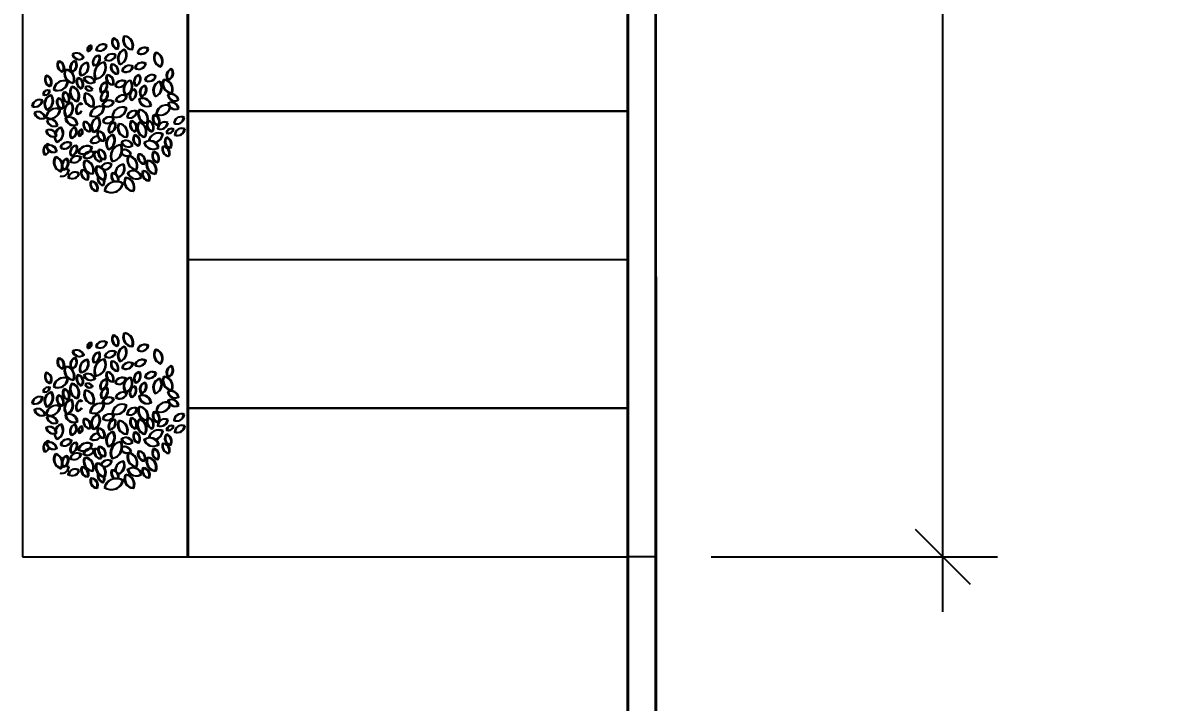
# Model space of a CAD drawing. Header units: inches. Extents: x -173 to 14008, y -3334 to 10368.
# Drawn here: x 6237.5 to 6443.3, y 7290.9 to 7414.5 of the extents above; entities that cross this region are included whole.
import ezdxf

# ---------------------------------------------------------------- set-up
doc = ezdxf.new("R2010")
doc.units = ezdxf.units.IN
doc.header["$MEASUREMENT"] = 0
doc.layers.add('ARREDAMENTO', color=8, linetype='Continuous', lineweight=18)
doc.layers.add('QUOTE', color=6, linetype='Continuous', lineweight=9)
doc.styles.get("Standard").update_dxf_attribs({"font": 'Arial.ttf'})
doc.dimstyles.get("Standard").update_dxf_attribs({"dimtxt": 15, "dimasz": 10, "dimexe": 10, "dimexo": 10, "dimgap": 5, "dimtad": 2, "dimtih": 1, "dimtoh": 1, "dimdec": 0, "dimzin": 0, "dimdsep": 46, "dimtxsty": 'Standard', "dimblk": 'OBLIQUE', "dimblk1": 'OBLIQUE', "dimblk2": 'OBLIQUE', "dimcen": 0.09, "dimdle": 10, "dimadec": 0, "dimazin": 0, "dimtfac": 1, "dimtdec": 0, "dimtofl": 0, "dimtmove": 0, "dimatfit": 3, "dimldrblk": 'OBLIQUE', "dimfxl": 1, "dimtolj": 1, "dimtzin": 0, "dimarcsym": 0})

# ---------------------------------------------------------------- blocks, each defined once
blk = doc.blocks.new('_Oblique')
at = {"color": 0, "linetype": 'ByBlock', "lineweight": -2}
blk.add_line((-0.5, -0.5), (0.5, 0.5), dxfattribs=at)
blk = doc.blocks.new('*D24')
at = {"layer": 'Defpoints', "color": 0, "transparency": 16777216}
for p in [(6352.59, 7695.42), (6352.66, 7317.42), (6404.75, 7317.42)]:
    blk.add_point(p, dxfattribs=at)
at = {"layer": 'QUOTE', "color": 0, "lineweight": -2, "transparency": 16777216}
for p, q in [((6404.75, 7705.42), (6404.75, 7307.42)), ((6362.59, 7695.42), (6414.75, 7695.42)), ((6362.66, 7317.42), (6414.75, 7317.42))]:
    blk.add_line(p, q, dxfattribs=at)
at = {"layer": 'QUOTE', "color": 0, "lineweight": -2, "transparency": 16777216, "xscale": 10, "yscale": 10, "zscale": 10}
for p, rotation in [((6404.75, 7695.42), 90), ((6404.75, 7317.42), 270)]:
    blk.add_blockref('_Oblique', p, dxfattribs=dict(at, rotation=rotation))
at = {"layer": 'QUOTE', "color": 0, "transparency": 16777216, "insert": (6426.22, 7506.42), "char_height": 15, "attachment_point": 5}
blk.add_mtext('\\A1;378', dxfattribs=at)

msp = doc.modelspace()

# ---------------------------------------------------------------- linework, layer by layer
for p, q in [((6237.5, 7695.38), (6237.5, 7317.38)), ((6267.5, 7317.38), (6267.5, 7695.38)), ((6267.66, 7317.41), (6267.59, 7695.41)), ((6352.5, 7695.38), (6352.5, 7317.38)), ((6352.59, 7695.42), (6352.66, 7317.42)), ((6347.5, 7317.38), (6347.5, 7681.38)), ((6347.66, 7317.42), (6347.6, 7681.42)), ((6347.5, 7398.38), (6347.5, 7425.38)), ((6347.64, 7398.42), (6347.64, 7425.42)), ((6347.5, 7398.38), (6267.5, 7398.38)), ((6347.64, 7398.42), (6267.64, 7398.41)), ((6347.5, 7371.38), (6347.5, 7398.38)), ((6347.65, 7371.42), (6347.64, 7398.42)), ((6347.5, 7371.38), (6267.5, 7371.38)), ((6347.65, 7371.42), (6267.65, 7371.41)), ((6347.5, 7344.38), (6347.5, 7371.38)), ((6347.65, 7344.42), (6347.65, 7371.42)), ((6347.5, 7344.38), (6267.5, 7344.38)), ((6347.65, 7344.42), (6267.65, 7344.41)), ((6347.5, 7317.38), (6347.5, 7344.38)), ((6347.66, 7317.42), (6347.65, 7344.42)), ((6237.5, 7317.38), (6347.5, 7317.38)), ((6237.5, 7317.38), (6267.5, 7317.38)), ((6237.66, 7317.4), (6347.66, 7317.42)), ((6237.66, 7317.4), (6267.66, 7317.41)), ((6347.5, 7207.38), (6347.5, 7317.38)), ((6352.5, 7317.38), (6347.5, 7317.38)), ((6347.67, 7207.42), (6347.66, 7317.42)), ((6352.66, 7317.42), (6347.66, 7317.42)), ((6352.5, 7317.38), (6352.5, 7207.38)), ((6352.66, 7317.42), (6352.67, 7207.42))]:
    msp.add_line(p, q)
at = {"layer": 'ARREDAMENTO', "linetype": 'ByBlock', "lineweight": -3}
for points in [[(6255.91, 7358.07, 0.535384), (6257.37, 7355.62, 0.500203)], [(6256.06, 7358.1, 0.535384), (6257.52, 7355.64, 0.500203)], [(6249.31, 7355.32, 0.535384), (6249.86, 7356.36, 0.500203)], [(6249.46, 7355.35, 0.535384), (6250.01, 7356.38, 0.500203)], [(6250.78, 7355.6, 0.535384), (6252.74, 7356.37, 0.500203)], [(6250.93, 7355.63, 0.535384), (6252.88, 7356.39, 0.500203)], [(6254.63, 7355.7, 0.535384), (6253.92, 7357.68, 0.500203)], [(6254.78, 7355.73, 0.535384), (6254.07, 7357.7, 0.500203)], [(6258.31, 7355.01, 0.535384), (6260.26, 7355.78, 0.500203)], [(6258.46, 7355.04, 0.535384), (6260.41, 7355.8, 0.500203)], [(6246.52, 7354.74, 0.535384), (6248.51, 7354.09, 0.500203)], [(6246.67, 7354.76, 0.535384), (6248.66, 7354.12, 0.500203)], [(6250.33, 7352.72, 0.535384), (6251.32, 7354.57, 0.500203)], [(6250.48, 7352.74, 0.535384), (6251.47, 7354.59, 0.500203)], [(6252.39, 7353.85, 0.535384), (6254.34, 7354.61, 0.500203)], [(6252.54, 7353.87, 0.535384), (6254.49, 7354.64, 0.500203)], [(6255.97, 7355.62, 0.535384), (6255.16, 7352.93, 0.500203)], [(6256.12, 7355.64, 0.535384), (6255.31, 7352.95, 0.500203)], [(6262.54, 7352.49, 0.535384), (6261.61, 7355.09, 0.500203)], [(6262.69, 7352.51, 0.535384), (6261.76, 7355.11, 0.500203)], [(6244.7, 7351.55, 0.535384), (6244, 7353.52, 0.500203)], [(6244.85, 7351.57, 0.535384), (6244.15, 7353.55, 0.500203)], [(6245.22, 7352.01, 0.535384), (6246.68, 7349.55, 0.500203)], [(6245.37, 7352.03, 0.535384), (6246.83, 7349.57, 0.500203)], [(6246.37, 7351.56, 0.535384), (6246.98, 7353.57, 0.500203)], [(6246.52, 7351.59, 0.535384), (6247.13, 7353.59, 0.500203)], [(6247.98, 7350.9, 0.535384), (6249.22, 7353.25, 0.500203)], [(6248.13, 7350.92, 0.535384), (6249.37, 7353.27, 0.500203)], [(6250.68, 7350.29, 0.535384), (6252.29, 7353.32, 0.500203)], [(6250.83, 7350.31, 0.535384), (6252.44, 7353.34, 0.500203)], [(6253.62, 7352.96, 0.535384), (6254.72, 7351.17, 0.500203)], [(6253.77, 7352.99, 0.535384), (6254.87, 7351.2, 0.500203)], [(6255.53, 7351.76, 0.535384), (6257.48, 7352.52, 0.500203)], [(6255.67, 7351.78, 0.535384), (6257.63, 7352.55, 0.500203)], [(6257.86, 7352.28, 0.535384), (6259.81, 7353.04, 0.500203)], [(6258.01, 7352.3, 0.535384), (6259.96, 7353.07, 0.500203)], [(6264.53, 7352.1, 0.535384), (6263.88, 7350.1, 0.500203)], [(6264.67, 7352.12, 0.535384), (6264.03, 7350.13, 0.500203)], [(6242.42, 7348.93, 0.535384), (6241.72, 7350.91, 0.500203)], [(6242.57, 7348.95, 0.535384), (6241.87, 7350.93, 0.500203)], [(6243.09, 7348.34, 0.535384), (6245.64, 7349.8, 0.500203)], [(6243.24, 7348.36, 0.535384), (6245.79, 7349.82, 0.500203)], [(6248.17, 7348.51, 0.535384), (6247.47, 7350.49, 0.500203)], [(6248.32, 7348.54, 0.535384), (6247.62, 7350.51, 0.500203)], [(6248.58, 7350.43, 0.535384), (6250.58, 7349.79, 0.500203)], [(6248.73, 7350.46, 0.535384), (6250.73, 7349.81, 0.500203)], [(6251.67, 7347.83, 0.535384), (6252.65, 7349.68, 0.500203)], [(6251.82, 7347.85, 0.535384), (6252.8, 7349.7, 0.500203)], [(6252.76, 7351, 0.535384), (6253.86, 7349.21, 0.500203)], [(6252.91, 7351.02, 0.535384), (6254.01, 7349.23, 0.500203)], [(6254.26, 7349.01, 0.535384), (6256.21, 7349.77, 0.500203)], [(6254.41, 7349.03, 0.535384), (6256.36, 7349.8, 0.500203)], [(6257.01, 7350, 0.535384), (6256.2, 7347.31, 0.500203)], [(6257.16, 7350.03, 0.535384), (6256.35, 7347.34, 0.500203)], [(6258.61, 7351.02, 0.535384), (6258, 7349.01, 0.500203)], [(6258.76, 7351.04, 0.535384), (6258.15, 7349.04, 0.500203)], [(6261.66, 7350.78, 0.535384), (6259.7, 7350.04, 0.500203)], [(6261.81, 7350.8, 0.535384), (6259.85, 7350.07, 0.500203)], [(6262.39, 7349.81, 0.535384), (6261.57, 7347.12, 0.500203)], [(6262.54, 7349.83, 0.535384), (6261.72, 7347.14, 0.500203)], [(6263.1, 7350.17, 0.535384), (6264.55, 7347.72, 0.500203)], [(6263.25, 7350.2, 0.535384), (6264.7, 7347.74, 0.500203)], [(6241.16, 7347.45, 0.535384), (6242.36, 7348.13, 0.500203)], [(6241.31, 7347.47, 0.535384), (6242.51, 7348.16, 0.500203)], [(6245.67, 7345.93, 0.535384), (6244.97, 7347.9, 0.500203)], [(6245.82, 7345.95, 0.535384), (6245.12, 7347.93, 0.500203)], [(6247.34, 7346.18, 0.535384), (6246.37, 7348.91, 0.500203)], [(6247.49, 7346.2, 0.535384), (6246.52, 7348.93, 0.500203)], [(6248.81, 7347.68, 0.535384), (6250.27, 7345.22, 0.500203)], [(6248.96, 7347.7, 0.535384), (6250.42, 7345.24, 0.500203)], [(6248.8, 7348.75, 0.535384), (6250.11, 7348.33, 0.500203)], [(6248.95, 7348.77, 0.535384), (6250.26, 7348.35, 0.500203)], [(6251.79, 7346.25, 0.535384), (6252.77, 7348.1, 0.500203)], [(6251.94, 7346.28, 0.535384), (6252.92, 7348.13, 0.500203)], [(6257.82, 7348.41, 0.535384), (6257.21, 7346.41, 0.500203)], [(6257.97, 7348.44, 0.535384), (6257.36, 7346.43, 0.500203)], [(6259.69, 7349.09, 0.535384), (6259.04, 7347.09, 0.500203)], [(6259.84, 7349.11, 0.535384), (6259.19, 7347.12, 0.500203)], [(6239.19, 7345.35, 0.535384), (6241.01, 7346.39, 0.500203)], [(6239.34, 7345.37, 0.535384), (6241.17, 7346.41, 0.500203)], [(6242.62, 7347.35, 0.535384), (6241.8, 7344.67, 0.500203)], [(6242.77, 7347.38, 0.535384), (6241.95, 7344.69, 0.500203)], [(6243.91, 7346.8, 0.535384), (6244.65, 7344.84, 0.500203)], [(6244.06, 7346.82, 0.535384), (6244.8, 7344.86, 0.500203)], [(6246.25, 7346, 0.535384), (6245.43, 7343.31, 0.500203)], [(6246.4, 7346.02, 0.535384), (6245.58, 7343.33, 0.500203)], [(6253.99, 7346.07, 0.535384), (6251.96, 7345.53, 0.500203)], [(6254.14, 7346.1, 0.535384), (6252.12, 7345.55, 0.500203)], [(6254.38, 7346.37, 0.535384), (6256.35, 7347.11, 0.500203)], [(6254.53, 7346.4, 0.535384), (6256.5, 7347.13, 0.500203)], [(6258.6, 7346.6, 0.535384), (6260.77, 7345.44, 0.500203)], [(6258.75, 7346.62, 0.535384), (6260.92, 7345.47, 0.500203)], [(6263.86, 7347.39, 0.535384), (6265.73, 7346.44, 0.500203)], [(6265.76, 7344.88, 0.535384), (6263.89, 7345.83, 0.500203)], [(6264.01, 7347.41, 0.535384), (6265.88, 7346.46, 0.500203)], [(6265.91, 7344.9, 0.535384), (6264.04, 7345.85, 0.500203)], [(6241.47, 7343.2, 0.535384), (6239.6, 7344.15, 0.500203)], [(6241.62, 7343.22, 0.535384), (6239.75, 7344.17, 0.500203)], [(6241.69, 7343.29, 0.535384), (6244.24, 7344.74, 0.500203)], [(6241.84, 7343.31, 0.535384), (6244.39, 7344.77, 0.500203)], [(6249.7, 7343.64, 0.535384), (6252.22, 7345.15, 0.500203)], [(6249.85, 7343.66, 0.535384), (6252.37, 7345.17, 0.500203)], [(6256.29, 7344.96, 0.535384), (6253.76, 7343.45, 0.500203)], [(6256.44, 7344.98, 0.535384), (6253.91, 7343.47, 0.500203)], [(6258.23, 7344.35, 0.535384), (6256.43, 7343.28, 0.500203)], [(6258.38, 7344.38, 0.535384), (6256.58, 7343.3, 0.500203)], [(6258.62, 7344.7, 0.535384), (6260.08, 7342.24, 0.500203)], [(6258.77, 7344.72, 0.535384), (6260.23, 7342.26, 0.500203)], [(6262.08, 7341.8, 0.535384), (6261.33, 7343.76, 0.500203)], [(6262.23, 7341.82, 0.535384), (6261.48, 7343.78, 0.500203)], [(6243.74, 7341.8, 0.535384), (6241.87, 7342.75, 0.500203)], [(6243.89, 7341.82, 0.535384), (6242.02, 7342.78, 0.500203)], [(6247.38, 7342, 0.535384), (6245.22, 7343.15, 0.500203)], [(6247.53, 7342.02, 0.535384), (6245.37, 7343.17, 0.500203)], [(6246.3, 7339.51, 0.535384), (6246.95, 7341.5, 0.500203)], [(6246.45, 7339.53, 0.535384), (6247.1, 7341.53, 0.500203)], [(6249.67, 7340.69, 0.535384), (6248.6, 7342.5, 0.500203)], [(6249.82, 7340.72, 0.535384), (6248.75, 7342.52, 0.500203)], [(6251.15, 7343.28, 0.535384), (6250.33, 7340.59, 0.500203)], [(6251.3, 7343.3, 0.535384), (6250.48, 7340.61, 0.500203)], [(6252, 7342.52, 0.535384), (6254.02, 7343.07, 0.500203)], [(6252.15, 7342.55, 0.535384), (6254.17, 7343.09, 0.500203)], [(6254.2, 7342.34, 0.535384), (6253.22, 7340.49, 0.500203)], [(6254.35, 7342.36, 0.535384), (6253.37, 7340.51, 0.500203)], [(6254.92, 7342.13, 0.535384), (6256.38, 7339.68, 0.500203)], [(6255.07, 7342.16, 0.535384), (6256.53, 7339.7, 0.500203)], [(6257.23, 7342.65, 0.535384), (6257.97, 7340.69, 0.500203)], [(6257.38, 7342.68, 0.535384), (6258.12, 7340.71, 0.500203)], [(6258.65, 7342.41, 0.535384), (6259.62, 7339.69, 0.500203)], [(6258.8, 7342.44, 0.535384), (6259.77, 7339.71, 0.500203)], [(6260.32, 7342.67, 0.535384), (6261.02, 7340.69, 0.500203)], [(6260.47, 7342.69, 0.535384), (6261.17, 7340.71, 0.500203)], [(6263.81, 7342.31, 0.535384), (6262.01, 7341.24, 0.500203)], [(6263.96, 7342.34, 0.535384), (6262.16, 7341.26, 0.500203)], [(6266.79, 7343.25, 0.535384), (6264.97, 7342.21, 0.500203)], [(6266.94, 7343.27, 0.535384), (6265.12, 7342.23, 0.500203)], [(6243.57, 7339.9, 0.535384), (6241.72, 7340.88, 0.500203)], [(6243.72, 7339.92, 0.535384), (6241.87, 7340.91, 0.500203)], [(6247.76, 7339.89, 0.535384), (6248.16, 7341.12, 0.500203)], [(6247.91, 7339.92, 0.535384), (6248.31, 7341.15, 0.500203)], [(6252.22, 7338.98, 0.535384), (6251.15, 7340.78, 0.500203)], [(6252.37, 7339, 0.535384), (6251.3, 7340.81, 0.500203)], [(6253.84, 7340.15, 0.535384), (6253.02, 7337.46, 0.500203)], [(6253.99, 7340.17, 0.535384), (6253.17, 7337.48, 0.500203)], [(6257.82, 7340.08, 0.535384), (6258.52, 7338.11, 0.500203)], [(6257.97, 7340.11, 0.535384), (6258.67, 7338.13, 0.500203)], [(6263.56, 7339.66, 0.535384), (6264.27, 7337.69, 0.500203)], [(6263.71, 7339.69, 0.535384), (6264.42, 7337.71, 0.500203)], [(6264.83, 7341.15, 0.535384), (6263.63, 7340.46, 0.500203)], [(6264.98, 7341.17, 0.535384), (6263.78, 7340.49, 0.500203)], [(6266.89, 7341.17, 0.535384), (6265.09, 7340.09, 0.500203)], [(6267.04, 7341.19, 0.535384), (6265.24, 7340.12, 0.500203)], [(6241.77, 7338.09, 0.535384), (6243.62, 7337.1, 0.500203)], [(6241.92, 7338.11, 0.535384), (6243.77, 7337.13, 0.500203)], [(6244.33, 7337.81, 0.535384), (6246.29, 7338.55, 0.500203)], [(6244.48, 7337.84, 0.535384), (6246.44, 7338.57, 0.500203)], [(6247.22, 7338.17, 0.535384), (6246.24, 7336.32, 0.500203)], [(6247.38, 7338.2, 0.535384), (6246.39, 7336.34, 0.500203)], [(6250.04, 7337.8, 0.535384), (6247.59, 7336.88, 0.500203)], [(6250.2, 7337.82, 0.535384), (6247.74, 7336.9, 0.500203)], [(6252.37, 7335.63, 0.535384), (6251.27, 7337.42, 0.500203)], [(6252.52, 7335.66, 0.535384), (6251.42, 7337.44, 0.500203)], [(6255.3, 7338.31, 0.535384), (6253.69, 7335.28, 0.500203)], [(6255.46, 7338.33, 0.535384), (6253.85, 7335.3, 0.500203)], [(6257.4, 7338.16, 0.535384), (6255.41, 7338.8, 0.500203)], [(6257.56, 7338.19, 0.535384), (6255.56, 7338.83, 0.500203)], [(6262.15, 7337.82, 0.535384), (6259.54, 7338.66, 0.500203)], [(6262.3, 7337.85, 0.535384), (6259.69, 7338.68, 0.500203)], [(6264.02, 7336.2, 0.535384), (6262.95, 7338.01, 0.500203)], [(6264.17, 7336.23, 0.535384), (6263.1, 7338.03, 0.500203)], [(6243.45, 7336.11, 0.535384), (6244.37, 7333.5, 0.500203)], [(6243.6, 7336.13, 0.535384), (6244.53, 7333.53, 0.500203)], [(6244.84, 7333.76, 0.535384), (6245.45, 7335.77, 0.500203)], [(6244.99, 7333.78, 0.535384), (6245.6, 7335.79, 0.500203)], [(6248.04, 7336.01, 0.535384), (6246.08, 7335.28, 0.500203)], [(6248.19, 7336.04, 0.535384), (6246.23, 7335.3, 0.500203)], [(6250.46, 7336.84, 0.535384), (6248.51, 7336.07, 0.500203)], [(6248.73, 7335.46, 0.535384), (6250.19, 7333, 0.500203)], [(6250.61, 7336.86, 0.535384), (6248.66, 7336.1, 0.500203)], [(6248.88, 7335.48, 0.535384), (6250.34, 7333.03, 0.500203)], [(6256.67, 7336.26, 0.535384), (6258.13, 7333.8, 0.500203)], [(6256.83, 7336.29, 0.535384), (6258.28, 7333.83, 0.500203)], [(6259.58, 7334.81, 0.535384), (6258.51, 7336.61, 0.500203)], [(6259.73, 7334.83, 0.535384), (6258.66, 7336.63, 0.500203)], [(6260.15, 7335.45, 0.535384), (6261.61, 7333, 0.500203)], [(6260.3, 7335.48, 0.535384), (6261.76, 7333.02, 0.500203)], [(6261.28, 7337.05, 0.535384), (6261.99, 7335.07, 0.500203)], [(6261.44, 7337.07, 0.535384), (6262.14, 7335.1, 0.500203)], [(6247.7, 7333.09, 0.535384), (6245.74, 7332.36, 0.500203)], [(6247.86, 7333.12, 0.535384), (6245.89, 7332.38, 0.500203)], [(6249.25, 7331.92, 0.535384), (6248.18, 7333.73, 0.500203)], [(6249.41, 7331.95, 0.535384), (6248.34, 7333.75, 0.500203)], [(6252.34, 7331.94, 0.535384), (6250.88, 7334.39, 0.500203)], [(6252.49, 7331.96, 0.535384), (6251.04, 7334.42, 0.500203)], [(6259.04, 7332.41, 0.535384), (6256.53, 7333.22, 0.500203)], [(6259.19, 7332.44, 0.535384), (6256.68, 7333.25, 0.500203)], [(6260.39, 7331.75, 0.535384), (6259.32, 7333.55, 0.500203)], [(6260.54, 7331.77, 0.535384), (6259.47, 7333.58, 0.500203)], [(6250.95, 7329.88, 0.535384), (6249.88, 7331.68, 0.500203)], [(6251.1, 7329.9, 0.535384), (6250.03, 7331.7, 0.500203)], [(6252.33, 7330.02, 0.535384), (6255.66, 7331.27, 0.500203)], [(6252.49, 7330.04, 0.535384), (6255.81, 7331.29, 0.500203)], [(6256.13, 7332.34, 0.535384), (6257.59, 7329.89, 0.500203)], [(6256.28, 7332.37, 0.535384), (6257.74, 7329.91, 0.500203)]]:
    msp.add_lwpolyline(points, format="xyb", close=True, dxfattribs=at)
for points in [[(6248.21, 7345.54, 0.076845), (6248.02, 7345.87, 0.500203), (6247.41, 7343.87, 0.535384)], [(6248.37, 7345.56, 0.076845), (6248.17, 7345.9, 0.500203), (6247.56, 7343.89, 0.535384)], [(6247.41, 7343.87, 0.202478), (6248.16, 7344.49, 0.500203)], [(6247.56, 7343.89, 0.202478), (6248.31, 7344.52, 0.500203)], [(6264.04, 7345.41, 0.485783), (6261.75, 7343.85, 0.46813), (6264.26, 7345.12, 0.535384)], [(6264.19, 7345.44, 0.485783), (6261.9, 7343.87, 0.46813), (6264.41, 7345.14, 0.535384)], [(6243.6, 7338.79, 0.535384), (6244.42, 7341.48, 0.217069), (6243.38, 7340.46, 0.535384)], [(6243.75, 7338.81, 0.535384), (6244.57, 7341.5, 0.217069), (6243.53, 7340.48, 0.535384)], [(6243.26, 7339.8, 0.155177), (6243.6, 7338.79, 0.535384)], [(6243.41, 7339.82, 0.155177), (6243.75, 7338.81, 0.535384)], [(6251.14, 7339.81, 0.382111), (6249.77, 7338.82, 0.410997), (6251.57, 7339.23, 0.535384)], [(6251.29, 7339.83, 0.382111), (6249.93, 7338.84, 0.410997), (6251.72, 7339.26, 0.535384)], [(6262.9, 7340.25, 0.497857), (6260.38, 7339, 0.500203)], [(6263.05, 7340.28, 0.497857), (6260.53, 7339.03, 0.500203)], [(6261.53, 7338.7, 0.30861), (6262.9, 7340.25, 0.535384)], [(6261.68, 7338.73, 0.30861), (6263.05, 7340.28, 0.535384)], [(6242.27, 7338.21, 0.064212), (6242.11, 7338.49, 0.500203), (6241.46, 7336.5, 0.535384)], [(6242.43, 7338.24, 0.064212), (6242.26, 7338.51, 0.500203), (6241.61, 7336.52, 0.535384)], [(6257.12, 7336.51, 0.427879), (6255.51, 7337.36, 0.500203)], [(6257.27, 7336.53, 0.427879), (6255.66, 7337.38, 0.500203)], [(6241.46, 7336.5, 0.224005), (6242.27, 7337.2, 0.500203)], [(6241.61, 7336.52, 0.224005), (6242.42, 7337.22, 0.500203)], [(6251.18, 7336.83, 0.136045), (6250.54, 7337.04, 0.500203), (6251.61, 7335.24, 0.535384)], [(6251.34, 7336.85, 0.136045), (6250.7, 7337.06, 0.500203), (6251.77, 7335.26, 0.535384)], [(6251.61, 7335.24, 0.128884), (6251.74, 7335.86, 0.500203)], [(6251.77, 7335.26, 0.128884), (6251.89, 7335.89, 0.500203)], [(6255.39, 7336.7, 0.379729), (6257.12, 7336.51, 0.535384)], [(6255.54, 7336.72, 0.379729), (6257.27, 7336.53, 0.535384)], [(6245.83, 7333.71, 0.373165), (6244.23, 7333.31, 0.500203)], [(6244.26, 7332.59, 0.43907), (6245.83, 7333.71, 0.535384)], [(6245.98, 7333.74, 0.373165), (6244.38, 7333.33, 0.500203)], [(6244.41, 7332.62, 0.43907), (6245.98, 7333.74, 0.535384)], [(6253.6, 7334.75, 0.493715), (6251.69, 7334.14, 0.500203)], [(6253.75, 7334.77, 0.493715), (6251.84, 7334.16, 0.500203)], [(6252.08, 7333.81, 0.391787), (6253.6, 7334.75, 0.535384)], [(6252.24, 7333.83, 0.391787), (6253.75, 7334.77, 0.535384)], [(6255.78, 7334.76, 0.411154), (6254.29, 7332.96, 0.500203)], [(6255.93, 7334.78, 0.411154), (6254.44, 7332.98, 0.500203)], [(6254.76, 7332.38, 0.449067), (6255.78, 7334.76, 0.535384)], [(6254.92, 7332.41, 0.449067), (6255.93, 7334.78, 0.535384)], [(6251.18, 7332.55, 0.439965), (6252.06, 7330.91, 0.209361), (6252.24, 7331.95, 0.535384)], [(6251.33, 7332.57, 0.439965), (6252.22, 7330.94, 0.209361), (6252.4, 7331.97, 0.535384)], [(6254.82, 7331.59, 0.473768), (6253.66, 7333.16, 0.350042), (6254.12, 7331.59, 0.535384)], [(6254.97, 7331.61, 0.473768), (6253.82, 7333.18, 0.350042), (6254.27, 7331.61, 0.535384)]]:
    msp.add_lwpolyline(points, format="xyb", dxfattribs=at)
for centre, radius, start, end in [((6255.02, 7410.96), 1.31, 146.4407, 252.738), ((6255.16, 7410.98), 1.31, 146.4501, 252.7474), ((6253.62, 7410.46), 1.26, 323.2616, 75.9172), ((6253.76, 7410.48), 1.26, 323.271, 75.9266), ((6257.46, 7411.33), 1.72, 154.3487, 267.0042), ((6257.6, 7411.35), 1.72, 154.3581, 267.0136), ((6255.72, 7410.3), 1.78, 337.5278, 83.8251), ((6255.86, 7410.32), 1.78, 337.5372, 83.8345), ((6249.97, 7409.64), 0.73, 98.8604, 205.1577), ((6249.24, 7410.02), 0.702, 275.6813, 28.3368), ((6250.11, 7409.66), 0.73, 98.8698, 205.1671), ((6249.38, 7410.05), 0.702, 275.6907, 28.3462), ((6252.05, 7409.25), 1.31, 58.2328, 164.5301), ((6251.5, 7410.64), 1.26, 235.0537, 347.7093), ((6252.19, 7409.28), 1.31, 58.2422, 164.5395), ((6251.64, 7410.66), 1.26, 235.0631, 347.7187), ((6256.46, 7408), 1.69, 106.8168, 219.4723), ((6256.6, 7408.03), 1.69, 106.8262, 219.4817), ((6254.56, 7408.58), 1.76, 289.9959, 36.2932), ((6254.7, 7408.6), 1.76, 290.0053, 36.3026), ((6259.57, 7408.66), 1.31, 58.2328, 164.5301), ((6259.03, 7410.04), 1.26, 235.0537, 347.7093), ((6259.71, 7408.69), 1.31, 58.2422, 164.5395), ((6259.17, 7410.07), 1.26, 235.0631, 347.7187), ((6245.09, 7406.8), 1.31, 146.4407, 252.738), ((6245.23, 7406.82), 1.31, 146.4501, 252.7474), ((6243.69, 7406.3), 1.26, 323.2616, 75.9172), ((6243.83, 7406.32), 1.26, 323.271, 75.9266), ((6247.42, 7406.34), 1.31, 109.9959, 216.2932), ((6247.56, 7406.36), 1.31, 110.0053, 216.3026), ((6246, 7406.77), 1.26, 286.8168, 39.4723), ((6246.14, 7406.79), 1.26, 286.8262, 39.4817), ((6247.28, 7407.67), 1.31, 18.9839, 125.2813), ((6247.73, 7409.08), 1.26, 195.8048, 308.4604), ((6247.42, 7407.69), 1.31, 18.9933, 125.2907), ((6247.87, 7409.1), 1.26, 195.8142, 308.4698), ((6251.52, 7407.27), 1.31, 98.8604, 205.1577), ((6250.21, 7407.97), 1.26, 275.6813, 28.3368), ((6251.66, 7407.3), 1.31, 98.8698, 205.1671), ((6250.35, 7407.99), 1.26, 275.6907, 28.3462), ((6252.62, 7405.2), 2.14, 98.8604, 205.1577), ((6252.76, 7405.22), 2.14, 98.8698, 205.1671), ((6250.48, 7406.34), 2.06, 275.6813, 28.3368), ((6250.62, 7406.36), 2.06, 275.6907, 28.3462), ((6253.65, 7407.5), 1.31, 58.2328, 164.5301), ((6253.11, 7408.88), 1.26, 235.0537, 347.7093), ((6253.79, 7407.52), 1.31, 58.2422, 164.5395), ((6253.25, 7408.9), 1.26, 235.0631, 347.7187), ((6263.05, 7408.14), 1.73, 146.4407, 252.738), ((6263.19, 7408.16), 1.73, 146.4501, 252.7474), ((6261.21, 7407.48), 1.66, 323.2616, 75.9172), ((6261.35, 7407.5), 1.66, 323.271, 75.9266), ((6246.77, 7405.26), 1.72, 154.3487, 267.0042), ((6246.91, 7405.29), 1.72, 154.3581, 267.0136), ((6245.03, 7404.23), 1.78, 337.5278, 83.8251), ((6245.17, 7404.26), 1.78, 337.5372, 83.8345), ((6249.48, 7405.61), 1.66, 98.9092, 205.2065), ((6249.62, 7405.63), 1.66, 98.9186, 205.2159), ((6247.82, 7406.49), 1.59, 275.7301, 28.3856), ((6247.96, 7406.51), 1.59, 275.7395, 28.395), ((6254.76, 7406.43), 1.26, 155.1772, 267.8328), ((6253.5, 7405.66), 1.31, 338.3564, 84.6537), ((6254.9, 7406.46), 1.26, 155.1866, 267.8422), ((6253.64, 7405.68), 1.31, 338.3658, 84.6631), ((6256.79, 7405.41), 1.31, 58.2328, 164.5301), ((6256.25, 7406.79), 1.26, 235.0537, 347.7093), ((6256.93, 7405.43), 1.31, 58.2422, 164.5395), ((6256.39, 7406.81), 1.26, 235.0631, 347.7187), ((6259.13, 7405.93), 1.31, 58.2328, 164.5301), ((6258.58, 7407.31), 1.26, 235.0537, 347.7093), ((6259.27, 7405.95), 1.31, 58.2422, 164.5395), ((6258.72, 7407.34), 1.26, 235.0631, 347.7187), ((6264.87, 7404.88), 1.26, 105.7128, 218.3684), ((6265.01, 7404.91), 1.26, 105.7222, 218.3778), ((6263.45, 7405.34), 1.31, 288.8919, 35.1892), ((6263.6, 7405.37), 1.31, 288.9013, 35.1986), ((6242.81, 7404.18), 1.31, 146.4407, 252.738), ((6242.95, 7404.21), 1.31, 146.4501, 252.7474), ((6241.41, 7403.69), 1.26, 323.2616, 75.9172), ((6241.56, 7403.71), 1.26, 323.271, 75.9266), ((6244.91, 7402.11), 1.83, 66.5643, 172.8616), ((6243.88, 7403.92), 1.76, 243.3851, 356.0407), ((6245.05, 7402.14), 1.83, 66.5737, 172.871), ((6244.02, 7403.94), 1.76, 243.3945, 356.0501), ((6248.56, 7403.76), 1.31, 146.4407, 252.738), ((6248.7, 7403.79), 1.31, 146.4501, 252.7474), ((6247.16, 7403.27), 1.26, 323.2616, 75.9172), ((6247.3, 7403.29), 1.26, 323.271, 75.9266), ((6249.34, 7403.36), 1.31, 18.9839, 125.2813), ((6249.8, 7404.78), 1.26, 195.8048, 308.4604), ((6249.48, 7403.39), 1.31, 18.9933, 125.2907), ((6249.94, 7404.8), 1.26, 195.8142, 308.4698), ((6252.85, 7402.38), 1.31, 98.8604, 205.1577), ((6251.54, 7403.08), 1.26, 275.6813, 28.3368), ((6253, 7402.41), 1.31, 98.8698, 205.1671), ((6251.69, 7403.11), 1.26, 275.6907, 28.3462), ((6253.91, 7404.47), 1.26, 155.1772, 267.8328), ((6252.64, 7403.69), 1.31, 338.3564, 84.6537), ((6254.05, 7404.49), 1.26, 155.1866, 267.8422), ((6252.78, 7403.72), 1.31, 338.3658, 84.6631), ((6255.52, 7402.66), 1.31, 58.2328, 164.5301), ((6254.98, 7404.04), 1.26, 235.0537, 347.7093), ((6255.66, 7402.68), 1.31, 58.2422, 164.5395), ((6255.12, 7404.07), 1.26, 235.0631, 347.7187), ((6257.5, 7402.39), 1.69, 106.8168, 219.4723), ((6257.64, 7402.41), 1.69, 106.8262, 219.4817), ((6255.6, 7402.96), 1.76, 289.9959, 36.2932), ((6255.74, 7402.99), 1.76, 290.0053, 36.3026), ((6258.97, 7403.81), 1.26, 106.8168, 219.4723), ((6259.12, 7403.84), 1.26, 106.8262, 219.4817), ((6257.55, 7404.24), 1.31, 289.9959, 36.2932), ((6257.69, 7404.27), 1.31, 290.0053, 36.3026), ((6260.92, 7403.76), 1.26, 54.2252, 166.8807), ((6260.4, 7405.15), 1.31, 237.4043, 343.7016), ((6261.06, 7403.78), 1.26, 54.2345, 166.8901), ((6260.54, 7405.17), 1.31, 237.4137, 343.711), ((6262.87, 7402.19), 1.69, 106.8168, 219.4723), ((6263.02, 7402.22), 1.69, 106.8262, 219.4817), ((6260.97, 7402.77), 1.76, 289.9959, 36.2932), ((6261.11, 7402.79), 1.76, 290.0053, 36.3026), ((6264.64, 7403.43), 1.72, 154.3487, 267.0042), ((6264.78, 7403.46), 1.72, 154.3581, 267.0136), ((6262.9, 7402.4), 1.78, 337.5278, 83.8251), ((6263.05, 7402.42), 1.78, 337.5372, 83.8345), ((6242.02, 7401.34), 0.866, 66.5643, 172.8616), ((6241.53, 7402.19), 0.833, 243.3851, 356.0407), ((6242.16, 7401.36), 0.866, 66.5737, 172.871), ((6241.67, 7402.21), 0.833, 243.3945, 356.0501), ((6243.11, 7399.74), 1.69, 106.8168, 219.4723), ((6243.25, 7399.76), 1.69, 106.8262, 219.4817), ((6241.2, 7400.32), 1.76, 289.9959, 36.2932), ((6241.34, 7400.34), 1.76, 290.0053, 36.3026), ((6246.06, 7401.18), 1.31, 146.4407, 252.738), ((6246.2, 7401.2), 1.31, 146.4501, 252.7474), ((6244.66, 7400.68), 1.26, 323.2616, 75.9172), ((6244.8, 7400.7), 1.26, 323.271, 75.9266), ((6247.88, 7401.91), 1.81, 146.4407, 252.738), ((6248.02, 7401.93), 1.81, 146.4501, 252.7474), ((6245.95, 7401.22), 1.74, 323.2616, 75.9172), ((6246.09, 7401.24), 1.74, 323.271, 75.9266), ((6250.36, 7400.93), 1.72, 154.3487, 267.0042), ((6250.5, 7400.96), 1.72, 154.3581, 267.0136), ((6249.3, 7402.05), 0.859, 18.9839, 125.2813), ((6249.6, 7402.97), 0.826, 195.8048, 308.4604), ((6248.62, 7399.9), 1.78, 337.5278, 83.8251), ((6249.44, 7402.07), 0.859, 18.9933, 125.2907), ((6249.74, 7403), 0.826, 195.8142, 308.4698), ((6248.76, 7399.92), 1.78, 337.5372, 83.8345), ((6252.97, 7400.81), 1.31, 98.8604, 205.1577), ((6251.66, 7401.51), 1.26, 275.6813, 28.3368), ((6253.11, 7400.83), 1.31, 98.8698, 205.1671), ((6251.8, 7401.53), 1.26, 275.6907, 28.3462), ((6255.64, 7400.01), 1.31, 57.4043, 163.7016), ((6255.78, 7400.03), 1.31, 57.4137, 163.711), ((6255.26, 7401.42), 1.26, 234.2345, 346.8901), ((6258.18, 7401.21), 1.26, 106.8168, 219.4723), ((6258.32, 7401.23), 1.26, 106.8262, 219.4817), ((6256.76, 7401.64), 1.31, 289.9959, 36.2932), ((6256.9, 7401.66), 1.31, 290.0053, 36.3026), ((6260.03, 7401.87), 1.26, 105.7128, 218.3684), ((6260.17, 7401.9), 1.26, 105.7222, 218.3778), ((6258.62, 7402.33), 1.31, 288.8919, 35.1892), ((6258.76, 7402.36), 1.31, 288.9013, 35.1986), ((6264.44, 7400.21), 1.31, 9.8723, 116.1697), ((6265.11, 7401.53), 1.26, 186.6932, 299.3488), ((6264.58, 7400.24), 1.31, 9.8817, 116.1791), ((6265.25, 7401.56), 1.26, 186.7026, 299.3582), ((6240.49, 7399.19), 1.31, 66.5643, 172.8616), ((6239.76, 7400.47), 1.26, 243.3851, 356.0407), ((6240.64, 7399.21), 1.31, 66.5737, 172.871), ((6239.9, 7400.5), 1.26, 243.3945, 356.0501), ((6244.93, 7400.06), 1.26, 144.4461, 257.1016), ((6245.08, 7400.09), 1.26, 144.4555, 257.111), ((6243.55, 7399.54), 1.31, 327.6252, 73.9225), ((6243.69, 7399.56), 1.31, 327.6346, 73.9319), ((6246.73, 7398.38), 1.69, 106.8168, 219.4723), ((6246.88, 7398.4), 1.69, 106.8262, 219.4817), ((6244.83, 7398.96), 1.76, 289.9959, 36.2932), ((6244.97, 7398.98), 1.76, 290.0053, 36.3026), ((6248.47, 7398.64), 1.31, 109.9959, 216.2932), ((6248.61, 7398.66), 1.31, 110.0053, 216.3026), ((6247.05, 7399.07), 1.26, 21.8953, 39.4723), ((6247.19, 7399.09), 1.26, 21.9047, 39.4817), ((6251.53, 7397.44), 1.84, 67.7487, 174.046), ((6250.46, 7399.23), 1.77, 244.5696, 357.2252), ((6251.67, 7397.47), 1.84, 67.7581, 174.0554), ((6250.6, 7399.25), 1.77, 244.579, 357.2346), ((6253.16, 7399.12), 1.26, 48.7316, 161.3872), ((6252.77, 7400.56), 1.31, 231.9107, 338.2081), ((6253.3, 7399.15), 1.26, 48.741, 161.3966), ((6252.91, 7400.58), 1.31, 231.9201, 338.2175), ((6255.53, 7397.36), 1.77, 64.5696, 177.2252), ((6255.67, 7397.39), 1.77, 64.579, 177.2346), ((6255.12, 7401.4), 1.26, 234.2252, 346.8807), ((6259.25, 7399.21), 1.53, 8.7684, 115.0657), ((6260.07, 7400.74), 1.47, 185.5893, 298.2448), ((6259.4, 7399.24), 1.53, 8.7778, 115.0751), ((6260.21, 7400.77), 1.47, 185.5987, 298.2542), ((6263.51, 7397.73), 1.77, 72.402, 176.0407), ((6262.48, 7399.53), 1.84, 246.5643, 346.907), ((6263.65, 7397.75), 1.77, 72.4114, 176.0501), ((6262.62, 7399.56), 1.84, 246.5737, 346.9164), ((6264.51, 7398.73), 1.26, 6.6932, 119.3488), ((6265.18, 7400.05), 1.31, 189.8723, 296.1697), ((6264.65, 7398.76), 1.26, 6.7026, 119.3582), ((6265.32, 7400.08), 1.31, 189.8817, 296.1791), ((6240.22, 7397.05), 1.26, 6.6932, 119.3488), ((6240.89, 7398.37), 1.31, 189.8723, 296.1697), ((6240.36, 7397.07), 1.26, 6.7026, 119.3582), ((6241.04, 7398.39), 1.31, 189.8817, 296.1791), ((6243.51, 7397.06), 1.84, 66.5643, 172.8616), ((6242.48, 7398.87), 1.77, 243.3851, 356.0407), ((6243.65, 7397.08), 1.84, 66.5737, 172.871), ((6242.62, 7398.89), 1.77, 243.3945, 356.0501), ((6245.92, 7395.85), 1.47, 5.5893, 118.2448), ((6246.73, 7397.38), 1.53, 188.7684, 295.0657), ((6246.06, 7395.87), 1.47, 5.5987, 118.2542), ((6246.88, 7397.41), 1.53, 188.7778, 295.0751), ((6247.05, 7399.07), 1.26, 286.8168, 332.6023), ((6247.19, 7399.09), 1.26, 286.8262, 332.6117), ((6251.64, 7395.66), 1.69, 106.8168, 219.4723), ((6251.78, 7395.69), 1.69, 106.8262, 219.4817), ((6249.73, 7396.24), 1.76, 289.9959, 36.2932), ((6249.88, 7396.26), 1.76, 290.0053, 36.3026), ((6253.21, 7396.04), 1.31, 51.9107, 158.2081), ((6252.83, 7397.47), 1.26, 228.7316, 341.3872), ((6253.36, 7396.06), 1.31, 51.9201, 158.2175), ((6252.97, 7397.49), 1.26, 228.741, 341.3966), ((6254.46, 7399.15), 1.84, 247.7487, 354.046), ((6254.6, 7399.17), 1.84, 247.7581, 354.0554), ((6257.69, 7397.21), 1.26, 64.5696, 177.2252), ((6256.93, 7398.49), 1.31, 247.7487, 354.046), ((6257.83, 7397.24), 1.26, 64.579, 177.2346), ((6257.07, 7398.51), 1.31, 247.7581, 354.0554), ((6260.17, 7397.95), 1.72, 154.3487, 267.0042), ((6260.31, 7397.98), 1.72, 154.3581, 267.0136), ((6258.43, 7396.92), 1.78, 337.5278, 83.8251), ((6258.57, 7396.95), 1.78, 337.5372, 83.8345), ((6262.44, 7397.06), 1.31, 147.6252, 253.9225), ((6262.58, 7397.08), 1.31, 147.6346, 253.9319), ((6261.05, 7396.53), 1.26, 324.4461, 77.1016), ((6261.19, 7396.55), 1.26, 324.4555, 77.111), ((6266.23, 7396.12), 1.26, 63.3851, 176.0407), ((6265.49, 7397.41), 1.31, 246.5643, 352.8616), ((6266.37, 7396.15), 1.26, 63.3945, 176.0501), ((6265.64, 7397.43), 1.31, 246.5737, 352.871), ((6242.32, 7393.77), 1.26, 5.5893, 118.2448), ((6242.46, 7393.8), 1.26, 5.5987, 118.2542), ((6242.49, 7395.66), 1.26, 6.6932, 119.3488), ((6243.16, 7396.98), 1.31, 189.8723, 296.1697), ((6242.63, 7395.68), 1.26, 6.7026, 119.3582), ((6243.31, 7397), 1.31, 189.8817, 296.1791), ((6245.02, 7393.83), 1.76, 109.9959, 158.9844), ((6245.16, 7393.85), 1.76, 110.0053, 158.9938), ((6243.11, 7394.4), 1.69, 286.8168, 39.4723), ((6243.25, 7394.43), 1.69, 286.8262, 39.4817), ((6247.37, 7394.26), 1.31, 108.8919, 215.1892), ((6247.51, 7394.29), 1.31, 108.9013, 215.1986), ((6245.96, 7394.72), 1.26, 285.7128, 38.3684), ((6246.1, 7394.74), 1.26, 285.7222, 38.3778), ((6248.42, 7394.36), 0.808, 108.8919, 215.1892), ((6248.56, 7394.38), 0.808, 108.9013, 215.1986), ((6247.55, 7394.64), 0.777, 285.7128, 38.3684), ((6247.69, 7394.66), 0.777, 285.7222, 38.3778), ((6249.81, 7396), 1.31, 157.5278, 263.8251), ((6248.53, 7395.24), 1.26, 334.3487, 87.0042), ((6249.95, 7396.02), 1.31, 157.5372, 263.8345), ((6248.67, 7395.26), 1.26, 334.3581, 87.0136), ((6254.32, 7395.09), 1.26, 95.6813, 208.3368), ((6254.47, 7395.11), 1.26, 95.6907, 208.3462), ((6253.01, 7395.78), 1.31, 278.8604, 25.1577), ((6253.16, 7395.81), 1.31, 278.8698, 25.1671), ((6256.47, 7395.39), 1.72, 154.3487, 267.0042), ((6256.61, 7395.42), 1.72, 154.3581, 267.0136), ((6254.73, 7394.36), 1.78, 337.5278, 83.8251), ((6254.87, 7394.38), 1.78, 337.5372, 83.8345), ((6258.25, 7395.92), 1.26, 144.4461, 257.1016), ((6258.39, 7395.94), 1.26, 144.4555, 257.111), ((6256.86, 7395.39), 1.31, 327.6252, 73.9225), ((6257.01, 7395.42), 1.31, 327.6346, 73.9319), ((6260.04, 7395.37), 1.74, 143.2616, 255.9172), ((6260.18, 7395.4), 1.74, 143.271, 255.9266), ((6258.11, 7394.69), 1.81, 326.4407, 72.738), ((6258.25, 7394.71), 1.81, 326.4501, 72.7474), ((6261.32, 7395.91), 1.26, 143.2616, 255.9172), ((6261.47, 7395.94), 1.26, 143.271, 255.9266), ((6259.93, 7395.41), 1.31, 326.4407, 72.738), ((6260.07, 7395.44), 1.31, 326.4501, 72.7474), ((6263.27, 7395.18), 1.26, 64.5696, 177.2252), ((6262.51, 7396.45), 1.31, 247.7487, 354.046), ((6263.41, 7395.2), 1.26, 64.579, 177.2346), ((6262.65, 7396.47), 1.31, 247.7581, 354.0554), ((6264.46, 7394.4), 0.833, 63.3851, 176.0407), ((6263.97, 7395.25), 0.866, 246.5643, 352.8616), ((6264.6, 7394.43), 0.833, 63.3945, 176.0501), ((6264.11, 7395.28), 0.866, 246.5737, 352.871), ((6266.35, 7394.03), 1.26, 64.5696, 177.2252), ((6265.59, 7395.3), 1.31, 247.7487, 354.046), ((6266.49, 7394.06), 1.26, 64.579, 177.2346), ((6265.73, 7395.33), 1.31, 247.7581, 354.0554), ((6243.02, 7395.08), 1.31, 188.7684, 295.0657), ((6243.16, 7395.11), 1.31, 188.7778, 295.0751), ((6245.02, 7393.83), 1.76, 181.0107, 216.2932), ((6245.16, 7393.85), 1.76, 181.0201, 216.3026), ((6251.01, 7392.55), 1.26, 84.0595, 167.7093), ((6250.46, 7393.93), 1.31, 238.2328, 327.6029), ((6251.15, 7392.58), 1.26, 84.0689, 167.7187), ((6250.61, 7393.96), 1.31, 238.2422, 327.6123), ((6252.36, 7394.28), 1.31, 157.5278, 263.8251), ((6251.08, 7393.52), 1.26, 334.3487, 87.0042), ((6252.5, 7394.3), 1.31, 157.5372, 263.8345), ((6251.22, 7393.55), 1.26, 334.3581, 87.0136), ((6254.32, 7392.53), 1.69, 106.8168, 219.4723), ((6254.47, 7392.56), 1.69, 106.8262, 219.4817), ((6252.42, 7393.11), 1.76, 289.9959, 36.2932), ((6252.56, 7393.13), 1.76, 290.0053, 36.3026), ((6256.19, 7391.82), 1.26, 15.8048, 128.4604), ((6256.33, 7391.84), 1.26, 15.8142, 128.4698), ((6258.82, 7393.33), 1.26, 143.2616, 255.9172), ((6258.97, 7393.35), 1.26, 143.271, 255.9266), ((6257.43, 7392.83), 1.31, 326.4407, 72.738), ((6257.57, 7392.85), 1.31, 326.4501, 72.7474), ((6260.57, 7391.37), 1.64, 15.8536, 128.5092), ((6260.71, 7391.4), 1.64, 15.863, 128.5186), ((6262.11, 7392.67), 1.76, 63.3851, 169.2521), ((6262.25, 7392.7), 1.76, 63.3945, 169.2615), ((6261.08, 7394.48), 1.83, 284.2586, 352.8616), ((6261.22, 7394.5), 1.83, 284.268, 352.871), ((6264.57, 7392.91), 1.26, 143.2616, 255.9172), ((6264.71, 7392.93), 1.26, 143.271, 255.9266), ((6263.17, 7392.41), 1.31, 326.4407, 72.738), ((6263.32, 7392.44), 1.31, 326.4501, 72.7474), ((6242.53, 7391.25), 1.31, 108.8919, 215.1892), ((6242.68, 7391.27), 1.31, 108.9013, 215.1986), ((6241.12, 7391.71), 1.26, 285.7128, 336.2173), ((6241.26, 7391.73), 1.26, 285.7222, 336.2267), ((6242.32, 7390.91), 1.31, 8.7684, 115.0657), ((6243.02, 7392.21), 1.26, 185.5893, 298.2448), ((6242.46, 7390.93), 1.31, 8.7778, 115.0751), ((6243.16, 7392.24), 1.26, 185.5987, 298.2542), ((6241.12, 7391.71), 1.26, 23.6722, 38.3684), ((6241.26, 7391.73), 1.26, 23.6816, 38.3778), ((6245.58, 7391.45), 1.31, 57.4043, 163.7016), ((6245.06, 7392.84), 1.26, 234.2252, 346.8807), ((6245.73, 7391.47), 1.31, 57.4137, 163.711), ((6245.21, 7392.86), 1.26, 234.2345, 346.8901), ((6247.35, 7390.92), 1.26, 95.7301, 208.3856), ((6247.49, 7390.94), 1.26, 95.7395, 208.395), ((6246.04, 7391.62), 1.31, 278.9092, 25.2065), ((6246.18, 7391.64), 1.31, 278.9186, 25.2159), ((6249.12, 7390.52), 1.58, 54.2252, 166.8807), ((6248.47, 7392.26), 1.64, 237.4043, 343.7016), ((6249.27, 7390.54), 1.58, 54.2345, 166.8901), ((6248.61, 7392.28), 1.64, 237.4137, 343.711), ((6249.74, 7389.8), 1.26, 55.0537, 167.7093), ((6249.2, 7391.19), 1.31, 238.2328, 344.5301), ((6249.88, 7389.83), 1.26, 55.0631, 167.7187), ((6249.34, 7391.21), 1.31, 238.2422, 344.5395), ((6251.76, 7390.54), 1.31, 157.5278, 263.8251), ((6250.48, 7389.78), 1.26, 56.0153, 87.0042), ((6251.9, 7390.56), 1.31, 157.5372, 263.8345), ((6250.62, 7389.81), 1.26, 56.0247, 87.0136), ((6252.49, 7390.94), 1.31, 158.3564, 264.6537), ((6251.22, 7390.16), 1.26, 335.1772, 87.8328), ((6252.63, 7390.96), 1.31, 158.3658, 264.6631), ((6251.37, 7390.18), 1.26, 335.1866, 87.8422), ((6255.51, 7390.26), 2.06, 95.6813, 208.3368), ((6255.65, 7390.28), 2.06, 95.6907, 208.3462), ((6253.36, 7391.4), 2.14, 278.8604, 25.1577), ((6253.51, 7391.42), 2.14, 278.8698, 25.1671), ((6256.65, 7393.23), 1.31, 198.9839, 305.2813), ((6255.91, 7390.16), 1.26, 15.8536, 108.514), ((6256.79, 7393.26), 1.31, 198.9933, 305.2907), ((6256.05, 7390.19), 1.26, 15.863, 108.5234), ((6261.16, 7393.21), 1.71, 199.0327, 305.3301), ((6261.3, 7393.24), 1.71, 199.0421, 305.3395), ((6262.29, 7390.29), 1.26, 143.2616, 255.9172), ((6262.44, 7390.32), 1.26, 143.271, 255.9266), ((6260.9, 7389.79), 1.31, 326.4407, 72.738), ((6261.04, 7389.82), 1.31, 326.4501, 72.7474), ((6264.16, 7391.51), 1.31, 157.5278, 263.8251), ((6262.88, 7390.75), 1.26, 334.3487, 87.0042), ((6264.3, 7391.53), 1.31, 157.5372, 263.8345), ((6263.03, 7390.77), 1.26, 334.3581, 87.0136), ((6244.78, 7389.11), 1.66, 143.2616, 255.9172), ((6244.92, 7389.14), 1.66, 143.271, 255.9266), ((6242.94, 7388.46), 1.73, 326.4407, 72.738), ((6243.08, 7388.48), 1.73, 326.4501, 72.7474), ((6245.89, 7388.54), 1.31, 109.9959, 216.2932), ((6246.04, 7388.56), 1.31, 110.0053, 216.3026), ((6244.47, 7388.97), 1.26, 286.8168, 39.4723), ((6244.62, 7388.99), 1.26, 286.8262, 39.4817), ((6247.3, 7388.99), 1.26, 54.2252, 166.8807), ((6246.78, 7390.38), 1.31, 237.4043, 343.7016), ((6247.45, 7389.01), 1.26, 54.2345, 166.8901), ((6246.93, 7390.4), 1.31, 237.4137, 343.711), ((6250.28, 7388.72), 1.72, 154.3487, 267.0042), ((6250.42, 7388.74), 1.72, 154.3581, 267.0136), ((6248.54, 7387.69), 1.78, 337.5278, 83.8251), ((6248.68, 7387.71), 1.78, 337.5372, 83.8345), ((6250.48, 7389.78), 1.26, 334.3487, 3.7249), ((6252.88, 7387.71), 1.26, 55.0537, 160.1587), ((6250.62, 7389.81), 1.26, 334.3581, 3.7343), ((6253.02, 7387.74), 1.26, 55.0631, 160.1681), ((6256.09, 7387.13), 1.66, 95.7395, 185.1403), ((6254.36, 7388.04), 1.73, 288.4829, 25.2159), ((6256.36, 7391.58), 1.31, 222.1572, 305.3301), ((6256.5, 7391.6), 1.31, 222.1666, 305.3395), ((6258.22, 7389.52), 1.72, 154.3487, 267.0042), ((6258.36, 7389.54), 1.72, 154.3581, 267.0136), ((6256.48, 7388.49), 1.78, 337.5278, 83.8251), ((6256.63, 7388.51), 1.78, 337.5372, 83.8345), ((6259.72, 7390.11), 1.31, 157.5278, 263.8251), ((6258.44, 7389.35), 1.26, 334.3487, 87.0042), ((6259.86, 7390.13), 1.31, 157.5372, 263.8345), ((6258.58, 7389.38), 1.26, 334.3581, 87.0136), ((6261.7, 7388.71), 1.72, 154.3487, 267.0042), ((6261.84, 7388.74), 1.72, 154.3581, 267.0136), ((6259.96, 7387.68), 1.78, 337.5278, 83.8251), ((6260.1, 7387.7), 1.78, 337.5372, 83.8345), ((6245.26, 7386.59), 1.26, 63.3851, 145.2405), ((6244.53, 7387.88), 1.31, 258.0423, 352.8616), ((6245.41, 7386.61), 1.26, 63.3945, 145.2498), ((6244.67, 7387.9), 1.31, 258.0517, 352.871), ((6246.97, 7386.07), 1.26, 54.2252, 166.8807), ((6246.45, 7387.46), 1.31, 237.4043, 343.7016), ((6247.11, 7386.09), 1.26, 54.2345, 166.8901), ((6246.59, 7387.48), 1.31, 237.4137, 343.711), ((6249.4, 7387.23), 1.31, 157.5278, 263.8251), ((6248.12, 7386.47), 1.26, 334.3487, 87.0042), ((6249.54, 7387.25), 1.31, 157.5372, 263.8345), ((6248.26, 7386.49), 1.26, 334.3581, 87.0136), ((6252.53, 7387.71), 1.78, 157.5278, 263.8251), ((6250.79, 7386.68), 1.72, 334.3487, 87.0042), ((6252.68, 7387.73), 1.78, 157.5372, 263.8345), ((6250.94, 7386.7), 1.72, 334.3581, 87.0136), ((6252.34, 7389.09), 1.31, 258.9517, 344.5301), ((6252.48, 7389.12), 1.31, 258.9611, 344.5395), ((6254.88, 7386.66), 1.31, 157.5278, 234.6966), ((6253.6, 7385.9), 1.26, 345.6038, 87.0042), ((6255.02, 7386.68), 1.31, 157.5372, 234.706), ((6253.74, 7385.93), 1.26, 345.6132, 87.0136), ((6255.94, 7387.1), 1.66, 95.7301, 185.1309), ((6254.22, 7388.02), 1.73, 288.4735, 25.2065), ((6257.52, 7385.98), 1.59, 15.8536, 128.5092), ((6258.09, 7387.76), 1.65, 199.0327, 305.3301), ((6257.66, 7386.01), 1.59, 15.863, 128.5186), ((6258.23, 7387.78), 1.65, 199.0421, 305.3395), ((6260.53, 7387.05), 1.31, 157.5278, 263.8251), ((6259.26, 7386.29), 1.26, 334.3487, 87.0042), ((6260.68, 7387.08), 1.31, 157.5372, 263.8345), ((6259.4, 7386.32), 1.26, 334.3581, 87.0136), ((6251.09, 7385.18), 1.31, 157.5278, 263.8251), ((6249.81, 7384.42), 1.26, 334.3487, 87.0042), ((6251.23, 7385.2), 1.31, 157.5372, 263.8345), ((6249.96, 7384.45), 1.26, 334.3581, 87.0136), ((6252.37, 7386.13), 1.26, 160.9259, 255.9172), ((6252.51, 7386.16), 1.26, 160.9353, 255.9266), ((6250.97, 7385.64), 1.31, 326.4407, 13.7395), ((6251.11, 7385.66), 1.31, 326.4501, 13.7489), ((6254.46, 7383.4), 2.22, 57.4043, 163.7016), ((6253.58, 7385.75), 2.13, 234.2252, 346.8807), ((6254.61, 7383.42), 2.22, 57.4137, 163.711), ((6253.73, 7385.78), 2.13, 234.2345, 346.8901), ((6257.68, 7385.6), 1.72, 154.3487, 267.0042), ((6257.82, 7385.62), 1.72, 154.3581, 267.0136), ((6255.94, 7384.57), 1.78, 337.5278, 83.8251), ((6256.08, 7384.59), 1.78, 337.5372, 83.8345)]:
    msp.add_arc(centre, radius, start, end, dxfattribs=at)

# ---------------------------------------------------------------- dimensions: what is measured, and where the dimension line sits
at = {"layer": 'QUOTE'}
dim = msp.add_linear_dim(base=(6404.75, 7317.42), p1=(6352.59, 7695.42), p2=(6352.66, 7317.42), angle=270, dimstyle='Standard', dxfattribs=at)
dim.commit()
dim.dimension.update_dxf_attribs({"geometry": '*D24', "text_midpoint": (6426.22, 7506.42)})

doc.saveas('drawing.dxf')
